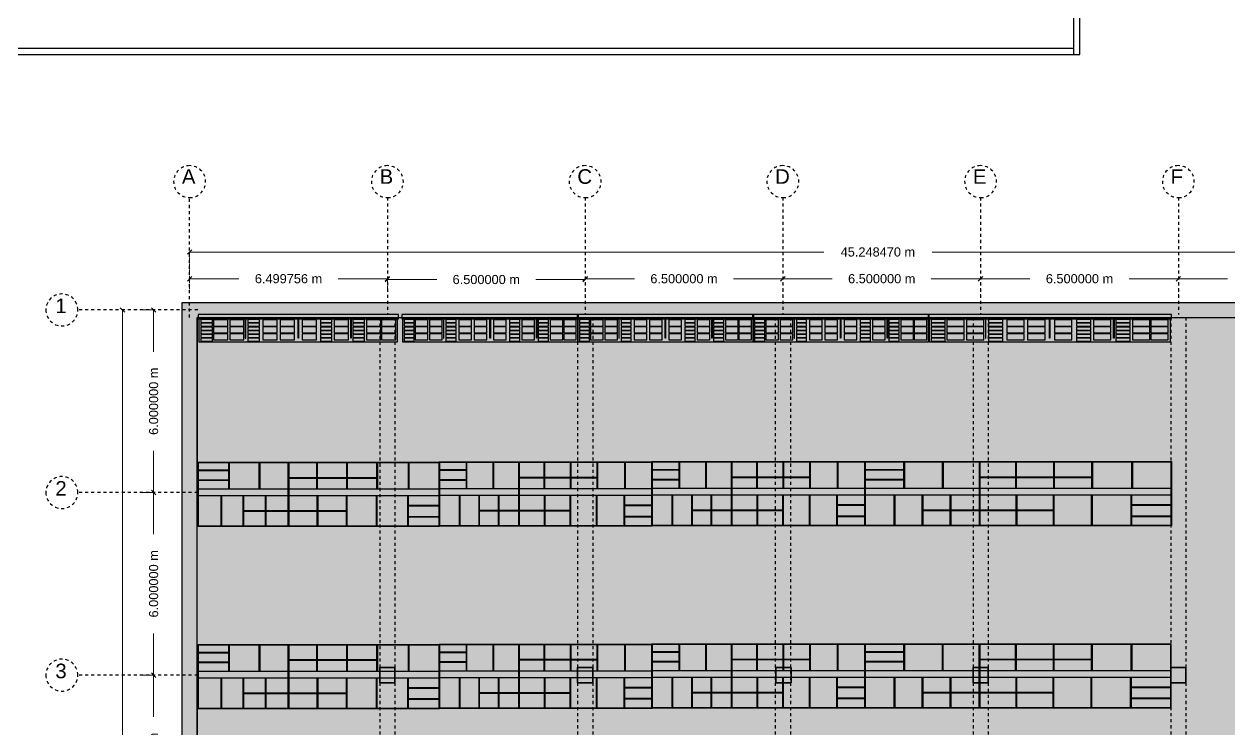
# Model space of a CAD drawing. Header units: metres. Extents: x -17 to 580, y -130 to 19.
# Drawn here: x 15.36 to 54.97, y -46.34 to -23.18 of the extents above; entities that cross this region are included whole.
import ezdxf

# ---------------------------------------------------------------- set-up
doc = ezdxf.new("R2010")
doc.units = ezdxf.units.M
for name, pattern in [('Column 50x50', [0]), ('Dash Line_1', [0.008573, 0.005715, -0.002857]), ('Dash Line_2', [0.0009525, 0.000635, -0.0003175]), ('Default Wall', [0]), ('Grey Dimension_ExtLine', [0.0025, 0, -0.0025]), ('Storage Zone 01', [0]), ('Style Black Lines_4', [0]), ('Style Border  Fill_1', [0]), ('Style Grey Lines_2', [0])]:
    doc.linetypes.add(name, pattern=pattern)
for name, color, linetype, true_color in [('Annotations', 7, 'Continuous', 0x7a8bf7), ('Furniture', 7, 'Continuous', 0x7a8bf7), ('Imported blocks', 7, 'Continuous', 0x7a8bf7), ('Walls', 7, 'Continuous', 0xc7c7c7), ('Zones', 7, 'Continuous', 0x7a8bf7)]:
    doc.layers.add(name, color=color, linetype=linetype, true_color=true_color)
doc.styles.add('Grey Dimension', font='', dxfattribs={"height": 0.3})
doc.styles.add('Layout Text_1', font='', dxfattribs={"height": 0.48})
doc.styles.get('Grey Dimension').set_extended_font_data('arial')
doc.styles.get('Layout Text_1').set_extended_font_data('arial')
doc.dimstyles.new('Grey Dimension', dxfattribs={"dimtxt": 0.3, "dimasz": 0.15, "dimexe": 0, "dimexo": 0, "dimgap": 0.25, "dimtad": 0, "dimtih": 1, "dimtoh": 1, "dimdec": 6, "dimrnd": 1e-06, "dimzin": 0, "dimdsep": 46, "dimtxsty": 'Grey Dimension', "dimblk": 'OBLIQUE', "dimcen": 0.09, "dimadec": 0, "dimazin": 0, "dimtfac": 1, "dimtdec": 4, "dimtix": 1, "dimtofl": 0, "dimtmove": 2, "dimatfit": 3, "dimfxl": 1, "dimtolj": 1, "dimtzin": 0, "dimlwd": 5, "dimlwe": 5, "dimarcsym": 0})

# ---------------------------------------------------------------- blocks, each defined once
blk = doc.blocks.new('Commercial storage L')
at = {"layer": 'Imported blocks', "transparency": 33554483}
blk.add_hatch(color=256, dxfattribs=at).paths.add_polyline_path([(7.112, 2.565), (0.13, 2.565), (0.12, 2.565), (0.12, 4.678), (7.122, 4.678), (7.122, 2.565), (7.112, 2.565)], flags=0)
at = {"layer": 'Imported blocks', "linetype": 'Style Border  Fill_1'}
blk.add_lwpolyline([(7.112, 2.565), (0.13, 2.565), (0.12, 2.565), (0.12, 4.678), (7.122, 4.678), (7.122, 2.565), (7.112, 2.565)], close=True, dxfattribs=at)
at = {"layer": 'Imported blocks', "linetype": 'Style Black Lines_4'}
blk.add_lwpolyline([(7.112, 2.575), (4.494, 2.575), (0.13, 2.575), (0.13, 4.667), (4.494, 4.667), (7.112, 4.667), (7.112, 2.575)], close=True, dxfattribs=at)
for points in [[(1.022, 4.667), (1.022, 3.673)], [(1.043, 4.667), (1.043, 3.673)], [(1.925, 4.667), (1.925, 3.673)], [(1.946, 4.667), (1.946, 3.673)], [(2.797, 4.667), (2.797, 3.673)], [(2.817, 4.667), (2.817, 3.673)], [(3.643, 4.667), (3.643, 4.181)], [(3.664, 4.667), (3.664, 4.181)], [(4.494, 4.181), (4.494, 4.667)], [(4.515, 4.181), (4.515, 4.667)], [(5.151, 4.667), (5.151, 4.181)], [(5.172, 4.667), (5.172, 4.181)], [(5.792, 4.667), (5.792, 3.673)], [(5.813, 4.667), (5.813, 3.673)], [(6.434, 4.667), (6.434, 3.673)], [(6.455, 4.667), (6.455, 3.673)], [(1.022, 4.364), (0.13, 4.364)], [(1.022, 4.343), (0.13, 4.343)], [(2.817, 4.181), (4.494, 4.181), (5.161, 4.181), (5.792, 4.181)], [(2.817, 4.16), (4.494, 4.16), (5.161, 4.16), (5.792, 4.16)], [(3.643, 4.16), (3.643, 3.673)], [(3.664, 4.16), (3.664, 3.673)], [(4.494, 2.575), (4.494, 3.448), (4.494, 3.673), (4.494, 4.16)], [(4.515, 2.575), (4.515, 4.16)], [(5.151, 4.16), (5.151, 3.673)], [(5.172, 4.16), (5.172, 3.673)], [(1.022, 3.998), (0.13, 3.998)], [(1.022, 3.977), (0.13, 3.977)], [(0.13, 3.673), (4.494, 3.673), (7.112, 3.673)], [(0.13, 3.448), (4.494, 3.448), (7.112, 3.448)], [(1.011, 2.575), (1.011, 3.448)], [(1.032, 2.575), (1.032, 3.448)], [(1.923, 2.575), (1.923, 3.448)], [(1.944, 2.575), (1.944, 3.448)], [(2.796, 3.083), (2.796, 3.448)], [(2.817, 3.083), (2.817, 3.448)], [(3.664, 3.083), (3.664, 3.448)], [(3.685, 3.083), (3.685, 3.448)], [(5.336, 2.575), (5.336, 3.448)], [(5.357, 2.575), (5.357, 3.448)], [(6.219, 2.575), (6.219, 3.448)], [(6.24, 2.575), (6.24, 3.448)], [(4.494, 3.083), (1.944, 3.083)], [(4.494, 3.062), (1.944, 3.062)], [(2.796, 2.575), (2.796, 3.062)], [(2.817, 2.575), (2.817, 3.062)], [(3.664, 2.575), (3.664, 3.062)], [(3.685, 2.575), (3.685, 3.062)], [(6.24, 3.17), (7.112, 3.17)], [(6.24, 3.149), (7.112, 3.149)], [(6.24, 2.851), (7.112, 2.851)], [(6.24, 2.83), (7.112, 2.83)]]:
    blk.add_lwpolyline(points, dxfattribs=at)
blk = doc.blocks.new('_Oblique')
at = {"color": 0, "linetype": 'ByBlock', "lineweight": -2}
blk.add_line((-0.5, -0.5), (0.5, 0.5), dxfattribs=at)
blk = doc.blocks.new('*D169')
at = {"layer": 'Annotations', "color": 0, "linetype": 'Grey Dimension_ExtLine', "lineweight": 5}
for p, q in [((46.805, -32.157), (46.805, -31.548)), ((53.305, -32.157), (53.305, -31.548))]:
    blk.add_line(p, q, dxfattribs=at)
at = {"layer": 'Annotations', "color": 0, "lineweight": 5}
for p, q in [((46.805, -31.548), (48.426, -31.548)), ((53.305, -31.548), (51.683, -31.548))]:
    blk.add_line(p, q, dxfattribs=at)
at = {"layer": 'Defpoints', "color": 0}
for p in [(53.305, -31.548), (46.805, -32.157), (53.305, -32.157)]:
    blk.add_point(p, dxfattribs=at)
at = {"layer": 'Annotations', "color": 0, "lineweight": 5, "xscale": 0.15, "yscale": 0.15, "zscale": 0.15, "rotation": 180}
blk.add_blockref('_Oblique', (46.805, -31.548), dxfattribs=at)
at = {"layer": 'Annotations', "color": 0, "lineweight": 5, "xscale": 0.15, "yscale": 0.15, "zscale": 0.15}
blk.add_blockref('_Oblique', (53.305, -31.548), dxfattribs=at)
at = {"layer": 'Annotations', "color": 0, "insert": (50.055, -31.548), "char_height": 0.3, "attachment_point": 5, "style": 'Grey Dimension'}
blk.add_mtext('\\A1;6.500000 m', dxfattribs=at)
blk = doc.blocks.new('*D174')
at = {"layer": 'Annotations', "color": 0, "linetype": 'Grey Dimension_ExtLine', "lineweight": 5}
for p, q in [((27.305, -31.548), (27.305, -31.575)), ((33.805, -31.548), (33.805, -31.575))]:
    blk.add_line(p, q, dxfattribs=at)
at = {"layer": 'Annotations', "color": 0, "lineweight": 5}
for p, q in [((27.305, -31.575), (28.926, -31.575)), ((33.805, -31.575), (32.183, -31.575))]:
    blk.add_line(p, q, dxfattribs=at)
at = {"layer": 'Defpoints', "color": 0}
for p in [(27.305, -31.548), (33.805, -31.548), (33.805, -31.575)]:
    blk.add_point(p, dxfattribs=at)
at = {"layer": 'Annotations', "color": 0, "lineweight": 5, "xscale": 0.15, "yscale": 0.15, "zscale": 0.15, "rotation": 180}
blk.add_blockref('_Oblique', (27.305, -31.575), dxfattribs=at)
at = {"layer": 'Annotations', "color": 0, "lineweight": 5, "xscale": 0.15, "yscale": 0.15, "zscale": 0.15}
blk.add_blockref('_Oblique', (33.805, -31.575), dxfattribs=at)
at = {"layer": 'Annotations', "color": 0, "insert": (30.555, -31.575), "char_height": 0.3, "attachment_point": 5, "style": 'Grey Dimension'}
blk.add_mtext('\\A1;6.500000 m', dxfattribs=at)
blk = doc.blocks.new('Retail shelving single L')
at = {"layer": 'Imported blocks', "transparency": 33554483}
blk.add_hatch(color=256, dxfattribs=at).paths.add_polyline_path([(0.144, 3.233), (0.144, 2.725), (5.907, 2.725), (5.907, 3.233), (5.931, 3.233), (5.931, 3.325), (0.12, 3.325), (0.12, 3.233), (0.144, 3.233)], flags=0)
at = {"layer": 'Imported blocks', "linetype": 'Style Border  Fill_1'}
blk.add_lwpolyline([(0.144, 3.233), (0.144, 2.725), (5.907, 2.725), (5.907, 3.233), (5.931, 3.233), (5.931, 3.325), (0.12, 3.325), (0.12, 3.233), (0.144, 3.233)], close=True, dxfattribs=at)
at = {"layer": 'Imported blocks', "linetype": 'Style Black Lines_4'}
for points in [[(0.144, 3.233), (5.907, 3.233)], [(1.489, 3.233), (1.489, 2.805), (1.502, 2.805), (1.502, 3.233)], [(3.032, 3.233), (3.032, 2.805), (3.019, 2.805), (3.019, 3.233)], [(4.562, 3.233), (4.562, 2.805), (4.549, 2.805), (4.549, 3.233)]]:
    blk.add_lwpolyline(points, dxfattribs=at)
at = {"layer": 'Imported blocks', "linetype": 'Style Grey Lines_2'}
for points in [[(0.195, 3.151), (0.533, 3.151), (0.533, 3.217), (0.195, 3.217), (0.195, 3.151)], [(0.566, 3.074), (0.981, 3.074), (0.981, 3.208), (0.566, 3.208), (0.566, 3.074)], [(1.036, 3.074), (1.45, 3.074), (1.45, 3.208), (1.036, 3.208), (1.036, 3.074)], [(1.566, 3.151), (1.904, 3.151), (1.904, 3.217), (1.566, 3.217), (1.566, 3.151)], [(2, 3.074), (2.414, 3.074), (2.414, 3.208), (2, 3.208), (2, 3.074)], [(2.499, 3.074), (2.914, 3.074), (2.914, 3.208), (2.499, 3.208), (2.499, 3.074)], [(3.137, 3.074), (3.551, 3.074), (3.551, 3.208), (3.137, 3.208), (3.137, 3.074)], [(3.666, 3.151), (4.004, 3.151), (4.004, 3.217), (3.666, 3.217), (3.666, 3.151)], [(4.068, 3.074), (4.483, 3.074), (4.483, 3.208), (4.068, 3.208), (4.068, 3.074)], [(4.606, 3.151), (4.944, 3.151), (4.944, 3.217), (4.606, 3.217), (4.606, 3.151)], [(5.002, 3.074), (5.416, 3.074), (5.416, 3.208), (5.002, 3.208), (5.002, 3.074)], [(5.442, 3.074), (5.856, 3.074), (5.856, 3.208), (5.442, 3.208), (5.442, 3.074)], [(0.195, 3.069), (0.533, 3.069), (0.533, 3.134), (0.195, 3.134), (0.195, 3.069)], [(0.195, 2.984), (0.533, 2.984), (0.533, 3.05), (0.195, 3.05), (0.195, 2.984)], [(0.195, 2.905), (0.533, 2.905), (0.533, 2.971), (0.195, 2.971), (0.195, 2.905)], [(0.566, 2.924), (0.981, 2.924), (0.981, 3.058), (0.566, 3.058), (0.566, 2.924)], [(1.036, 2.924), (1.45, 2.924), (1.45, 3.058), (1.036, 3.058), (1.036, 2.924)], [(1.566, 3.069), (1.904, 3.069), (1.904, 3.134), (1.566, 3.134), (1.566, 3.069)], [(1.566, 2.984), (1.904, 2.984), (1.904, 3.05), (1.566, 3.05), (1.566, 2.984)], [(1.566, 2.905), (1.904, 2.905), (1.904, 2.971), (1.566, 2.971), (1.566, 2.905)], [(2, 2.924), (2.414, 2.924), (2.414, 3.058), (2, 3.058), (2, 2.924)], [(2.499, 2.924), (2.914, 2.924), (2.914, 3.058), (2.499, 3.058), (2.499, 2.924)], [(3.137, 2.924), (3.551, 2.924), (3.551, 3.058), (3.137, 3.058), (3.137, 2.924)], [(3.666, 3.069), (4.004, 3.069), (4.004, 3.134), (3.666, 3.134), (3.666, 3.069)], [(3.666, 2.984), (4.004, 2.984), (4.004, 3.05), (3.666, 3.05), (3.666, 2.984)], [(3.666, 2.905), (4.004, 2.905), (4.004, 2.971), (3.666, 2.971), (3.666, 2.905)], [(4.068, 2.924), (4.483, 2.924), (4.483, 3.058), (4.068, 3.058), (4.068, 2.924)], [(4.606, 3.069), (4.944, 3.069), (4.944, 3.134), (4.606, 3.134), (4.606, 3.069)], [(4.606, 2.984), (4.944, 2.984), (4.944, 3.05), (4.606, 3.05), (4.606, 2.984)], [(4.606, 2.905), (4.944, 2.905), (4.944, 2.971), (4.606, 2.971), (4.606, 2.905)], [(5.002, 2.924), (5.416, 2.924), (5.416, 3.058), (5.002, 3.058), (5.002, 2.924)], [(5.442, 2.924), (5.856, 2.924), (5.856, 3.058), (5.442, 3.058), (5.442, 2.924)], [(0.195, 2.822), (0.533, 2.822), (0.533, 2.888), (0.195, 2.888), (0.195, 2.822)], [(0.195, 2.738), (0.533, 2.738), (0.533, 2.804), (0.195, 2.804), (0.195, 2.738)], [(0.566, 2.771), (0.981, 2.771), (0.981, 2.904), (0.566, 2.904), (0.566, 2.771)], [(1.036, 2.771), (1.45, 2.771), (1.45, 2.904), (1.036, 2.904), (1.036, 2.771)], [(1.566, 2.822), (1.904, 2.822), (1.904, 2.888), (1.566, 2.888), (1.566, 2.822)], [(1.566, 2.738), (1.904, 2.738), (1.904, 2.804), (1.566, 2.804), (1.566, 2.738)], [(2, 2.771), (2.414, 2.771), (2.414, 2.904), (2, 2.904), (2, 2.771)], [(2.499, 2.771), (2.914, 2.771), (2.914, 2.904), (2.499, 2.904), (2.499, 2.771)], [(3.137, 2.771), (3.551, 2.771), (3.551, 2.904), (3.137, 2.904), (3.137, 2.771)], [(3.666, 2.822), (4.004, 2.822), (4.004, 2.888), (3.666, 2.888), (3.666, 2.822)], [(3.666, 2.738), (4.004, 2.738), (4.004, 2.804), (3.666, 2.804), (3.666, 2.738)], [(4.068, 2.771), (4.483, 2.771), (4.483, 2.904), (4.068, 2.904), (4.068, 2.771)], [(4.606, 2.822), (4.944, 2.822), (4.944, 2.888), (4.606, 2.888), (4.606, 2.822)], [(4.606, 2.738), (4.944, 2.738), (4.944, 2.804), (4.606, 2.804), (4.606, 2.738)], [(5.002, 2.771), (5.416, 2.771), (5.416, 2.904), (5.002, 2.904), (5.002, 2.771)], [(5.442, 2.771), (5.856, 2.771), (5.856, 2.904), (5.442, 2.904), (5.442, 2.771)]]:
    blk.add_lwpolyline(points, close=True, dxfattribs=at)
blk = doc.blocks.new('*D187')
at = {"layer": 'Annotations', "color": 0, "linetype": 'Grey Dimension_ExtLine', "lineweight": 5}
for p, q in [((19.275, -32.573), (19.622, -32.573)), ((19.275, -38.573), (19.622, -38.573))]:
    blk.add_line(p, q, dxfattribs=at)
at = {"layer": 'Annotations', "color": 0, "lineweight": 5}
for p, q in [((19.622, -32.573), (19.622, -33.945)), ((19.622, -38.573), (19.622, -37.202))]:
    blk.add_line(p, q, dxfattribs=at)
at = {"layer": 'Defpoints', "color": 0}
for p in [(19.275, -32.573), (19.622, -32.573), (19.275, -38.573)]:
    blk.add_point(p, dxfattribs=at)
at = {"layer": 'Annotations', "color": 0, "lineweight": 5, "xscale": 0.15, "yscale": 0.15, "zscale": 0.15}
for p, rotation in [((19.622, -32.573), 90), ((19.622, -38.573), 270)]:
    blk.add_blockref('_Oblique', p, dxfattribs=dict(at, rotation=rotation))
at = {"layer": 'Annotations', "color": 0, "insert": (19.622, -35.573), "char_height": 0.3, "attachment_point": 5, "rotation": 90, "style": 'Grey Dimension'}
blk.add_mtext('\\A1;6.000000 m', dxfattribs=at)
blk = doc.blocks.new('*D193')
at = {"layer": 'Annotations', "color": 0, "linetype": 'Grey Dimension_ExtLine', "lineweight": 5}
for p, q in [((53.305, -32.157), (53.305, -31.548)), ((59.805, -32.157), (59.805, -31.548))]:
    blk.add_line(p, q, dxfattribs=at)
at = {"layer": 'Annotations', "color": 0, "lineweight": 5}
for p, q in [((53.305, -31.548), (54.926, -31.548)), ((59.805, -31.548), (58.183, -31.548))]:
    blk.add_line(p, q, dxfattribs=at)
at = {"layer": 'Defpoints', "color": 0}
for p in [(59.805, -31.548), (53.305, -32.157), (59.805, -32.157)]:
    blk.add_point(p, dxfattribs=at)
at = {"layer": 'Annotations', "color": 0, "lineweight": 5, "xscale": 0.15, "yscale": 0.15, "zscale": 0.15, "rotation": 180}
blk.add_blockref('_Oblique', (53.305, -31.548), dxfattribs=at)
at = {"layer": 'Annotations', "color": 0, "lineweight": 5, "xscale": 0.15, "yscale": 0.15, "zscale": 0.15}
blk.add_blockref('_Oblique', (59.805, -31.548), dxfattribs=at)
at = {"layer": 'Annotations', "color": 0, "insert": (56.555, -31.548), "char_height": 0.3, "attachment_point": 5, "style": 'Grey Dimension'}
blk.add_mtext('\\A1;6.500000 m', dxfattribs=at)
blk = doc.blocks.new('*D201')
at = {"layer": 'Annotations', "color": 0, "linetype": 'Grey Dimension_ExtLine', "lineweight": 5}
for p, q in [((33.805, -32.157), (33.805, -31.548)), ((40.305, -32.157), (40.305, -31.548))]:
    blk.add_line(p, q, dxfattribs=at)
at = {"layer": 'Annotations', "color": 0, "lineweight": 5}
for p, q in [((33.805, -31.548), (35.426, -31.548)), ((40.305, -31.548), (38.683, -31.548))]:
    blk.add_line(p, q, dxfattribs=at)
at = {"layer": 'Defpoints', "color": 0}
for p in [(40.305, -31.548), (33.805, -32.157), (40.305, -32.157)]:
    blk.add_point(p, dxfattribs=at)
at = {"layer": 'Annotations', "color": 0, "lineweight": 5, "xscale": 0.15, "yscale": 0.15, "zscale": 0.15, "rotation": 180}
blk.add_blockref('_Oblique', (33.805, -31.548), dxfattribs=at)
at = {"layer": 'Annotations', "color": 0, "lineweight": 5, "xscale": 0.15, "yscale": 0.15, "zscale": 0.15}
blk.add_blockref('_Oblique', (40.305, -31.548), dxfattribs=at)
at = {"layer": 'Annotations', "color": 0, "insert": (37.055, -31.548), "char_height": 0.3, "attachment_point": 5, "style": 'Grey Dimension'}
blk.add_mtext('\\A1;6.500000 m', dxfattribs=at)
blk = doc.blocks.new('*D202')
at = {"layer": 'Annotations', "color": 0, "linetype": 'Grey Dimension_ExtLine', "lineweight": 5}
for p, q in [((19.275, -32.573), (18.598, -32.573)), ((19.275, -68.573), (18.598, -68.573))]:
    blk.add_line(p, q, dxfattribs=at)
at = {"layer": 'Annotations', "color": 0, "lineweight": 5}
for p, q in [((18.598, -32.573), (18.598, -48.795)), ((18.598, -68.573), (18.598, -52.352))]:
    blk.add_line(p, q, dxfattribs=at)
at = {"layer": 'Defpoints', "color": 0}
for p in [(18.598, -32.573), (19.275, -32.573), (19.275, -68.573)]:
    blk.add_point(p, dxfattribs=at)
at = {"layer": 'Annotations', "color": 0, "lineweight": 5, "xscale": 0.15, "yscale": 0.15, "zscale": 0.15}
for p, rotation in [((18.598, -32.573), 90), ((18.598, -68.573), 270)]:
    blk.add_blockref('_Oblique', p, dxfattribs=dict(at, rotation=rotation))
at = {"layer": 'Annotations', "color": 0, "insert": (18.598, -50.573), "char_height": 0.3, "attachment_point": 5, "rotation": 90, "style": 'Grey Dimension'}
blk.add_mtext('\\A1;36.000000 m', dxfattribs=at)
blk = doc.blocks.new('*D211')
at = {"layer": 'Annotations', "color": 0, "linetype": 'Grey Dimension_ExtLine', "lineweight": 5}
for p, q in [((20.805, -31.894), (20.805, -31.548)), ((27.305, -31.894), (27.305, -31.548))]:
    blk.add_line(p, q, dxfattribs=at)
at = {"layer": 'Annotations', "color": 0, "lineweight": 5}
for p, q in [((20.805, -31.548), (22.426, -31.548)), ((27.305, -31.548), (25.683, -31.548))]:
    blk.add_line(p, q, dxfattribs=at)
at = {"layer": 'Defpoints', "color": 0}
for p in [(27.305, -31.548), (20.805, -31.894), (27.305, -31.894)]:
    blk.add_point(p, dxfattribs=at)
at = {"layer": 'Annotations', "color": 0, "lineweight": 5, "xscale": 0.15, "yscale": 0.15, "zscale": 0.15, "rotation": 180}
blk.add_blockref('_Oblique', (20.805, -31.548), dxfattribs=at)
at = {"layer": 'Annotations', "color": 0, "lineweight": 5, "xscale": 0.15, "yscale": 0.15, "zscale": 0.15}
blk.add_blockref('_Oblique', (27.305, -31.548), dxfattribs=at)
at = {"layer": 'Annotations', "color": 0, "insert": (24.055, -31.548), "char_height": 0.3, "attachment_point": 5, "style": 'Grey Dimension'}
blk.add_mtext('\\A1;6.499756 m', dxfattribs=at)
blk = doc.blocks.new('*D217')
at = {"layer": 'Annotations', "color": 0, "linetype": 'Grey Dimension_ExtLine', "lineweight": 5}
for p, q in [((19.275, -38.573), (19.622, -38.573)), ((19.275, -44.573), (19.622, -44.573))]:
    blk.add_line(p, q, dxfattribs=at)
at = {"layer": 'Annotations', "color": 0, "lineweight": 5}
for p, q in [((19.622, -38.573), (19.622, -39.945)), ((19.622, -44.573), (19.622, -43.202))]:
    blk.add_line(p, q, dxfattribs=at)
at = {"layer": 'Defpoints', "color": 0}
for p in [(19.275, -38.573), (19.622, -38.573), (19.275, -44.573)]:
    blk.add_point(p, dxfattribs=at)
at = {"layer": 'Annotations', "color": 0, "lineweight": 5, "xscale": 0.15, "yscale": 0.15, "zscale": 0.15}
for p, rotation in [((19.622, -38.573), 90), ((19.622, -44.573), 270)]:
    blk.add_blockref('_Oblique', p, dxfattribs=dict(at, rotation=rotation))
at = {"layer": 'Annotations', "color": 0, "insert": (19.622, -41.573), "char_height": 0.3, "attachment_point": 5, "rotation": 90, "style": 'Grey Dimension'}
blk.add_mtext('\\A1;6.000000 m', dxfattribs=at)
blk = doc.blocks.new('*D230')
at = {"layer": 'Annotations', "color": 0, "linetype": 'Grey Dimension_ExtLine', "lineweight": 5}
for p, q in [((40.305, -32.157), (40.305, -31.548)), ((46.805, -32.157), (46.805, -31.548))]:
    blk.add_line(p, q, dxfattribs=at)
at = {"layer": 'Annotations', "color": 0, "lineweight": 5}
for p, q in [((40.305, -31.548), (41.926, -31.548)), ((46.805, -31.548), (45.183, -31.548))]:
    blk.add_line(p, q, dxfattribs=at)
at = {"layer": 'Defpoints', "color": 0}
for p in [(46.805, -31.548), (40.305, -32.157), (46.805, -32.157)]:
    blk.add_point(p, dxfattribs=at)
at = {"layer": 'Annotations', "color": 0, "lineweight": 5, "xscale": 0.15, "yscale": 0.15, "zscale": 0.15, "rotation": 180}
blk.add_blockref('_Oblique', (40.305, -31.548), dxfattribs=at)
at = {"layer": 'Annotations', "color": 0, "lineweight": 5, "xscale": 0.15, "yscale": 0.15, "zscale": 0.15}
blk.add_blockref('_Oblique', (46.805, -31.548), dxfattribs=at)
at = {"layer": 'Annotations', "color": 0, "insert": (43.555, -31.548), "char_height": 0.3, "attachment_point": 5, "style": 'Grey Dimension'}
blk.add_mtext('\\A1;6.500000 m', dxfattribs=at)
blk = doc.blocks.new('*D243')
at = {"layer": 'Annotations', "color": 0, "linetype": 'Grey Dimension_ExtLine', "lineweight": 5}
for p, q in [((19.275, -44.573), (19.622, -44.573)), ((19.275, -50.573), (19.622, -50.573))]:
    blk.add_line(p, q, dxfattribs=at)
at = {"layer": 'Annotations', "color": 0, "lineweight": 5}
for p, q in [((19.622, -44.573), (19.622, -45.945)), ((19.622, -50.573), (19.622, -49.202))]:
    blk.add_line(p, q, dxfattribs=at)
at = {"layer": 'Defpoints', "color": 0}
for p in [(19.275, -44.573), (19.622, -44.573), (19.275, -50.573)]:
    blk.add_point(p, dxfattribs=at)
at = {"layer": 'Annotations', "color": 0, "lineweight": 5, "xscale": 0.15, "yscale": 0.15, "zscale": 0.15}
for p, rotation in [((19.622, -44.573), 90), ((19.622, -50.573), 270)]:
    blk.add_blockref('_Oblique', p, dxfattribs=dict(at, rotation=rotation))
at = {"layer": 'Annotations', "color": 0, "insert": (19.622, -47.573), "char_height": 0.3, "attachment_point": 5, "rotation": 90, "style": 'Grey Dimension'}
blk.add_mtext('\\A1;6.000000 m', dxfattribs=at)
blk = doc.blocks.new('*D252')
at = {"layer": 'Annotations', "color": 0, "linetype": 'Grey Dimension_ExtLine', "lineweight": 5}
for p, q in [((20.805, -31.548), (20.805, -30.669)), ((66.053, -31.548), (66.053, -30.669))]:
    blk.add_line(p, q, dxfattribs=at)
at = {"layer": 'Annotations', "color": 0, "lineweight": 5}
for p, q in [((20.805, -30.669), (41.651, -30.669)), ((66.053, -30.669), (45.208, -30.669))]:
    blk.add_line(p, q, dxfattribs=at)
at = {"layer": 'Defpoints', "color": 0}
for p in [(66.053, -30.669), (20.805, -31.548), (66.053, -31.548)]:
    blk.add_point(p, dxfattribs=at)
at = {"layer": 'Annotations', "color": 0, "lineweight": 5, "xscale": 0.15, "yscale": 0.15, "zscale": 0.15, "rotation": 180}
blk.add_blockref('_Oblique', (20.805, -30.669), dxfattribs=at)
at = {"layer": 'Annotations', "color": 0, "lineweight": 5, "xscale": 0.15, "yscale": 0.15, "zscale": 0.15}
blk.add_blockref('_Oblique', (66.053, -30.669), dxfattribs=at)
at = {"layer": 'Annotations', "color": 0, "insert": (43.429, -30.669), "char_height": 0.3, "attachment_point": 5, "style": 'Grey Dimension'}
blk.add_mtext('\\A1;45.248470 m', dxfattribs=at)

msp = doc.modelspace()

# ---------------------------------------------------------------- hatches: boundary and pattern name
at = {"layer": 'Walls', "transparency": 33554483}
h = msp.add_hatch(color=256, dxfattribs=at)
h.paths.add_polyline_path([(20.5546921, -32.8236521), (20.5546921, -32.3236521), (20.5554885, -32.3232176), (20.5554885, -32.8232176), (20.5546921, -32.8236521)], flags=0)
h.paths.add_polyline_path([(21.0538957, -32.8232176), (21.0538957, -32.3232176), (27.0554885, -32.3232176), (27.0554885, -32.8232176), (21.0546921, -32.8236521), (21.0538957, -32.8232176)], flags=0)
h.paths.add_polyline_path([(27.5538957, -32.8232176), (27.5538957, -32.3232176), (33.5554885, -32.3232176), (33.5554885, -32.8232176), (27.5538957, -32.8232176)], flags=0)
h.paths.add_polyline_path([(34.0538957, -32.8232176), (34.0538957, -32.3232176), (34.2902612, -32.3236521), (34.290268, -32.8236521), (34.0538957, -32.8232176)], flags=0)
for points in [[(20.5554885, -32.8232176), (20.5554885, -32.3232176), (21.0538957, -32.3232176), (21.0538957, -32.8232176), (20.5554885, -32.8232176)], [(27.0554885, -32.8232176), (27.0554885, -32.3232176), (27.5538957, -32.3232176), (27.5538957, -32.8232176), (27.0554885, -32.8232176)], [(33.5554885, -32.8232176), (33.5554885, -32.3232176), (34.0538957, -32.3232176), (34.0538957, -32.8232176), (33.5554885, -32.8232176)], [(40.0554885, -32.8232176), (40.0554885, -32.3232176), (40.5538957, -32.3232176), (40.5538957, -32.8232176), (40.0554885, -32.8232176)], [(46.5554885, -32.8232176), (46.5554885, -32.3232176), (47.0538957, -32.3232176), (47.0538957, -32.8232176), (46.5554885, -32.8232176)], [(53.0554885, -32.8232176), (53.0554885, -32.3232176), (53.5538957, -32.3232176), (53.5538957, -32.8232176), (53.0554885, -32.8232176)], [(20.5546921, -68.3241177), (20.5546921, -32.8236521), (21.0546921, -32.8236521), (21.0551815, -38.3232176), (20.5567743, -38.3232176), (20.5567743, -38.8232176), (21.0551815, -38.8232176), (21.0551815, -44.3232176), (20.5567743, -44.3232176), (20.5567743, -44.8232176), (21.0551815, -44.8232176), (21.0551815, -50.3232176), (20.5567743, -50.3232176), (20.5567743, -50.8232176), (21.0551815, -50.8232176), (21.0551815, -56.3232176), (20.5567743, -56.3232176), (20.5567743, -56.8232176), (21.0551815, -56.8232176), (21.0551815, -62.3232176), (20.5567743, -62.3232176), (20.5567743, -62.8232176), (21.0551815, -62.8232176), (21.0551815, -68.3232176), (20.5567743, -68.3232176), (20.5567743, -68.3241177), (20.5546921, -68.3241177)], [(20.5567743, -38.8232176), (20.5567743, -38.3232176), (21.0551815, -38.3232176), (21.0551815, -38.8232176), (20.5567743, -38.8232176)], [(20.5567743, -44.8232176), (20.5567743, -44.3232176), (21.0551815, -44.3232176), (21.0551815, -44.8232176), (20.5567743, -44.8232176)], [(27.0567743, -44.8232176), (27.0567743, -44.3232176), (27.5551815, -44.3232176), (27.5551815, -44.8232176), (27.0567743, -44.8232176)], [(33.5567743, -44.8232176), (33.5567743, -44.3232176), (34.0551815, -44.3232176), (34.0551815, -44.8232176), (33.5567743, -44.8232176)], [(40.0771001, -44.8232176), (40.0771001, -44.3232176), (40.5755073, -44.3232176), (40.5755073, -44.8232176), (40.0771001, -44.8232176)], [(46.5567743, -44.8232176), (46.5567743, -44.3232176), (47.0551815, -44.3232176), (47.0551815, -44.8232176), (46.5567743, -44.8232176)], [(53.0567743, -44.8232176), (53.0567743, -44.3232176), (53.5551815, -44.3232176), (53.5551815, -44.8232176), (53.0567743, -44.8232176)]]:
    msp.add_hatch(color=256, dxfattribs=at).paths.add_polyline_path(points, flags=0)
h = msp.add_hatch(color=256, dxfattribs=at)
h.paths.add_polyline_path([(34.2902612, -32.3236521), (34.290268, -32.8236521), (40.0554885, -32.8232176), (40.0554885, -32.3232176), (34.2902612, -32.3236521)], flags=0)
h.paths.add_polyline_path([(40.5538957, -32.8232176), (40.5538957, -32.3232176), (46.5554885, -32.3232176), (46.5554885, -32.8232176), (40.5538957, -32.8232176)], flags=0)
h.paths.add_polyline_path([(47.0538957, -32.8232176), (47.0538957, -32.3232176), (53.0554885, -32.3232176), (53.0554885, -32.8232176), (47.0538957, -32.8232176)], flags=0)
h.paths.add_polyline_path([(53.5538957, -32.8232176), (53.5538957, -32.3232176), (59.5554885, -32.3232176), (59.5554885, -32.8232176), (53.5538957, -32.8232176)], flags=0)
h.paths.add_polyline_path([(60.0538957, -32.8232176), (60.0538957, -32.3232176), (66.0534062, -32.323219), (66.0542027, -32.3232176), (66.0542027, -32.8232176), (66.0534062, -32.823219), (60.0538957, -32.8232176)], flags=0)
at = {"layer": 'Zones', "transparency": 33554483}
h = msp.add_hatch(color=256, dxfattribs=at)
h.paths.add_polyline_path([(21.0546921, -32.8236521), (63.1324743, -32.8236522), (66.0534062, -32.823219), (66.0534062, -44.5732341), (66.0554885, -44.5732341), (66.0554885, -44.8232176), (66.3034062, -44.8232176), (66.3034062, -50.5732176), (66.0534062, -50.573227), (66.054078, -68.3241177), (60.0551815, -68.3241177), (60.0551815, -68.3232176), (59.5567743, -68.3232176), (59.5567743, -68.3241177), (53.5551815, -68.3241177), (53.5551815, -68.3232176), (53.0567743, -68.3232176), (53.0567743, -68.3241177), (47.0551815, -68.3241177), (47.0551815, -68.3232176), (46.5567743, -68.3232176), (46.5567743, -68.3241177), (40.5551815, -68.3241177), (40.5551815, -68.3232176), (40.0567743, -68.3232176), (40.0567743, -68.3241177), (34.0551815, -68.3241177), (34.0551815, -68.3232176), (33.5567743, -68.3232176), (33.5567743, -68.3241177), (27.5551815, -68.3241177), (27.5551815, -68.3232176), (27.0567743, -68.3232176), (27.0567743, -68.3241177), (21.0546921, -68.3241177), (21.0546921, -32.8236521)], flags=0)
h.paths.add_polyline_path([(40.5755073, -56.8232176), (40.5755073, -56.3232176), (40.0771001, -56.3232176), (40.0771001, -56.8232176), (40.5755073, -56.8232176)], flags=0)
h.paths.add_polyline_path([(27.5551815, -56.8232176), (27.5551815, -56.3232176), (27.0567743, -56.3232176), (27.0567743, -56.8232176), (27.5551815, -56.8232176)], flags=0)
h.paths.add_polyline_path([(53.5551815, -44.8232176), (53.5551815, -44.3232176), (53.0567743, -44.3232176), (53.0567743, -44.8232176), (53.5551815, -44.8232176)], flags=0)
h.paths.add_polyline_path([(34.0551815, -44.8232176), (34.0551815, -44.3232176), (33.5567743, -44.3232176), (33.5567743, -44.8232176), (34.0551815, -44.8232176)], flags=0)
h.paths.add_polyline_path([(34.0551815, -56.8232176), (34.0551815, -56.3232176), (33.5567743, -56.3232176), (33.5567743, -56.8232176), (34.0551815, -56.8232176)], flags=0)
h.paths.add_polyline_path([(60.0551815, -56.8232176), (60.0551815, -56.3232176), (59.5567743, -56.3232176), (59.5567743, -56.8232176), (60.0551815, -56.8232176)], flags=0)
h.paths.add_polyline_path([(47.0551815, -44.8232176), (47.0551815, -44.3232176), (46.5567743, -44.3232176), (46.5567743, -44.8232176), (47.0551815, -44.8232176)], flags=0)
h.paths.add_polyline_path([(47.0929036, -56.8232176), (47.0929036, -56.3232176), (46.5944964, -56.3232176), (46.5944964, -56.8232176), (47.0929036, -56.8232176)], flags=0)
h.paths.add_polyline_path([(27.5551815, -44.8232176), (27.5551815, -44.3232176), (27.0567743, -44.3232176), (27.0567743, -44.8232176), (27.5551815, -44.8232176)], flags=0)
h.paths.add_polyline_path([(53.5551815, -56.8232176), (53.5551815, -56.3232176), (53.0567743, -56.3232176), (53.0567743, -56.8232176), (53.5551815, -56.8232176)], flags=0)
h.paths.add_polyline_path([(60.0551815, -44.8232176), (60.0551815, -44.3232176), (59.5567743, -44.3232176), (59.5567743, -44.8232176), (60.0551815, -44.8232176)], flags=0)
h.paths.add_polyline_path([(40.5755073, -44.8232176), (40.5755073, -44.3232176), (40.0771001, -44.3232176), (40.0771001, -44.8232176), (40.5755073, -44.8232176)], flags=0)

# ---------------------------------------------------------------- linework, layer by layer
at = {"layer": 'Annotations', "linetype": 'Dash Line_2'}
for points in [[(20.8049365, -32.8232188), (20.8049365, -28.8734514)], [(27.3046921, -28.8734512), (27.3046921, -32.7236523)], [(33.8046921, -28.8734512), (33.8046921, -32.7236523)], [(40.3046921, -28.8734512), (40.3046921, -32.7236523)], [(46.8046921, -28.8734512), (46.8046921, -32.7236523)], [(53.3046921, -28.8734512), (53.3046921, -32.7236523)], [(21.0715645, -32.5732176), (17.1308184, -32.5732176)], [(21.0715645, -38.5732176), (17.1308184, -38.5732176)], [(21.0715645, -44.5732176), (17.1308184, -44.5732176)]]:
    msp.add_lwpolyline(points, dxfattribs=at)
at = {"layer": 'Annotations', "linetype": 'Dash Line_1'}
for points in [[(27.0554885, -32.8236523), (27.0554885, -68.3241172)], [(27.5538957, -32.8236523), (27.5538957, -68.3241172)], [(33.5554885, -32.8232176), (33.5554885, -68.3236824)], [(34.0538957, -32.8232176), (34.0538957, -68.3236824)], [(40.0554885, -32.8232176), (40.0554885, -68.3236824)], [(40.5538957, -32.8232176), (40.5538957, -68.3236824)], [(46.5554885, -32.8232176), (46.5554885, -68.3236824)], [(47.0538957, -32.8232176), (47.0538957, -68.3236824)], [(53.0554885, -32.8232176), (53.0554885, -68.3236824)], [(53.5538957, -32.8232176), (53.5538957, -68.3236824)]]:
    msp.add_lwpolyline(points, dxfattribs=at)
at = {"layer": 'Furniture', "linetype": 'Style Grey Lines_2'}
msp.add_lwpolyline([(-6.2033067, -69.8794843), (8.6028079, -69.9036797), (8.6028079, -24.1729484), (50.071575, -24.1729484), (50.071575, -8.5531475), (112.6634296, -8.5531475), (112.6634296, -19.6006973), (146.83526, -19.6006979), (140.0747065, -62.5510864, 0.5065377408), (141.6585652, -64.1470054), (152.0587435, -64.1470054)], format="xyb", dxfattribs=at)
for points in [[(49.871575, -24.1729484), (49.871575, -23.9729484), (49.871575, -8.3531475), (112.8751984, -8.3531475), (112.8751984, -19.4006973), (147.0692031, -19.4006979), (140.272274, -62.5821843)], [(8.4028079, -69.7033526), (8.4028079, -23.9729484), (49.871575, -23.9729484)]]:
    msp.add_lwpolyline(points, dxfattribs=at)
at = {"layer": 'Walls', "linetype": 'Dash Line_2'}
for points in [[(20.8049365, -28.8824729, 1), (20.8049365, -27.8310965, 1), (20.8049365, -28.8824729)], [(27.3046921, -28.8824729, 1), (27.3046921, -27.8310965, 1), (27.3046921, -28.8824729)], [(33.8046921, -28.8824729, 1), (33.8046921, -27.8310965, 1), (33.8046921, -28.8824729)], [(40.3046921, -28.8824729, 1), (40.3046921, -27.8310965, 1), (40.3046921, -28.8824729)], [(46.8046921, -28.8824729, 1), (46.8046921, -27.8310965, 1), (46.8046921, -28.8824729)], [(53.3046921, -28.8824729, 1), (53.3046921, -27.8310965, 1), (53.3046921, -28.8824729)], [(17.1308186, -32.5732176, 1), (16.0794422, -32.5732176, 1), (17.1308186, -32.5732176)], [(17.1308184, -38.5732176, 1), (16.079442, -38.5732176, 1), (17.1308184, -38.5732176)], [(17.1308184, -44.5732176, 1), (16.079442, -44.5732176, 1), (17.1308184, -44.5732176)]]:
    msp.add_lwpolyline(points, format="xyb", close=True, dxfattribs=at)
at = {"layer": 'Walls', "linetype": 'Default Wall'}
for points in [[(20.5546921, -32.8236521), (20.5546921, -32.3236521), (20.5554885, -32.3232176)], [(21.0538957, -32.3232176), (27.0554885, -32.3232176)], [(27.5538957, -32.3232176), (33.5554885, -32.3232176)], [(34.0538957, -32.3232176), (34.2902612, -32.3236521)], [(34.2902612, -32.3236521), (40.0554885, -32.3232176)], [(40.5538957, -32.3232176), (46.5554885, -32.3232176)], [(47.0538957, -32.3232176), (53.0554885, -32.3232176)], [(53.5538957, -32.3232176), (59.5554885, -32.3232176)], [(20.5546921, -68.3241177), (20.5546921, -32.8236521)], [(21.0546921, -32.8236521), (27.0554885, -32.8232176)], [(21.0546921, -32.8236521), (21.0551815, -38.3232176)], [(27.5538957, -32.8232176), (33.5554885, -32.8232176)], [(34.0538957, -32.8232176), (34.290268, -32.8236521)], [(34.290268, -32.8236521), (40.0554885, -32.8232176)], [(40.5538957, -32.8232176), (46.5554885, -32.8232176)], [(47.0538957, -32.8232176), (53.0554885, -32.8232176)], [(53.5538957, -32.8232176), (59.5554885, -32.8232176)], [(21.0551815, -44.3232176), (21.0551815, -38.8232176)], [(21.0551815, -44.8232176), (21.0551815, -50.3232176)]]:
    msp.add_lwpolyline(points, dxfattribs=at)
at = {"layer": 'Walls', "linetype": 'Column 50x50'}
for points in [[(20.5554885, -32.3232176), (21.0538957, -32.3232176)], [(27.0554885, -32.3232176), (27.5538957, -32.3232176)], [(33.5554885, -32.3232176), (34.0538957, -32.3232176)], [(40.0554885, -32.3232176), (40.5538957, -32.3232176)], [(46.5554885, -32.3232176), (47.0538957, -32.3232176)], [(53.0554885, -32.3232176), (53.5538957, -32.3232176)], [(27.0554885, -32.8232176), (27.5538957, -32.8232176)], [(33.5554885, -32.8232176), (34.0538957, -32.8232176)], [(40.0554885, -32.8232176), (40.5538957, -32.8232176)], [(46.5554885, -32.8232176), (47.0538957, -32.8232176)], [(53.0554885, -32.8232176), (53.5538957, -32.8232176)], [(21.0551815, -38.8232176), (21.0551815, -38.3232176)], [(21.0551815, -44.8232176), (21.0551815, -44.3232176)]]:
    msp.add_lwpolyline(points, dxfattribs=at)
for points in [[(27.0567743, -44.8232176), (27.0567743, -44.3232176), (27.5551815, -44.3232176), (27.5551815, -44.8232176), (27.0567743, -44.8232176)], [(33.5567743, -44.8232176), (33.5567743, -44.3232176), (34.0551815, -44.3232176), (34.0551815, -44.8232176), (33.5567743, -44.8232176)], [(40.0771001, -44.8232176), (40.0771001, -44.3232176), (40.5755073, -44.3232176), (40.5755073, -44.8232176), (40.0771001, -44.8232176)], [(46.5567743, -44.8232176), (46.5567743, -44.3232176), (47.0551815, -44.3232176), (47.0551815, -44.8232176), (46.5567743, -44.8232176)], [(53.0567743, -44.8232176), (53.0567743, -44.3232176), (53.5551815, -44.3232176), (53.5551815, -44.8232176), (53.0567743, -44.8232176)]]:
    msp.add_lwpolyline(points, close=True, dxfattribs=at)
at = {"layer": 'Zones', "linetype": 'Storage Zone 01'}
msp.add_lwpolyline([(21.0546921, -68.3241177), (21.0546921, -32.8236521), (21.0546921, -32.8236521), (63.1324743, -32.8236522)], dxfattribs=at)
for points in [[(27.5551815, -44.8232176), (27.5551815, -44.3232176), (27.0567743, -44.3232176), (27.0567743, -44.8232176), (27.5551815, -44.8232176)], [(34.0551815, -44.8232176), (34.0551815, -44.3232176), (33.5567743, -44.3232176), (33.5567743, -44.8232176), (34.0551815, -44.8232176)], [(40.5755073, -44.8232176), (40.5755073, -44.3232176), (40.0771001, -44.3232176), (40.0771001, -44.8232176), (40.5755073, -44.8232176)], [(47.0551815, -44.8232176), (47.0551815, -44.3232176), (46.5567743, -44.3232176), (46.5567743, -44.8232176), (47.0551815, -44.8232176)], [(53.5551815, -44.8232176), (53.5551815, -44.3232176), (53.0567743, -44.3232176), (53.0567743, -44.8232176), (53.5551815, -44.8232176)]]:
    msp.add_lwpolyline(points, close=True, dxfattribs=at)

# ---------------------------------------------------------------- block references
at = {"layer": 'Furniture', "yscale": 1.498315091566936}
for p, xscale in [((20.9474567, -37.70626), 1.133117574587396), ((44.9115088, -37.70626), 1.376670008601232)]:
    msp.add_blockref('Retail shelving single L', p, dxfattribs=dict(at, xscale=xscale))
for p in [(27.6577437, -37.70626), (33.4199055, -37.70626), (39.1820674, -37.70626)]:
    msp.add_blockref('Retail shelving single L', p, dxfattribs=at)
at = {"layer": 'Furniture', "rotation": 180}
for p, xscale in [((29.1540198, -35.0127649), 1.133117574587396), ((53.2490952, -34.9918203), 1.438555850356737), ((53.2290548, -40.981856), 1.43567815991162), ((29.1540198, -41.0028005), 1.133117574587396)]:
    msp.add_blockref('Commercial storage L', p, dxfattribs=dict(at, xscale=xscale))
for p in [(36.1300374, -35.0022926), (43.1220291, -34.9918203), (36.1300374, -40.9923283), (43.1220291, -40.981856)]:
    msp.add_blockref('Commercial storage L', p, dxfattribs=at)

# ---------------------------------------------------------------- texts
at = {"layer": 'Walls', "char_height": 0.48, "width": 0.6961264, "attachment_point": 1, "style": 'Layout Text_1'}
for s, insert in [('A', (20.5499598, -27.9483314)), ('A', (20.5499598, -27.9483314)), ('B', (27.0497154, -27.9483314)), ('C', (33.5497154, -27.9483314)), ('D', (40.0497154, -27.9483314)), ('E', (46.5497154, -27.9483314)), ('F', (53.0497154, -27.9483314)), ('1', (16.3906468, -32.1967276)), ('2', (16.3906466, -38.1967276)), ('3', (16.3906466, -44.1967276))]:
    msp.add_mtext(s, dxfattribs=dict(at, insert=insert))

# ---------------------------------------------------------------- dimensions: what is measured, and where the dimension line sits
at = {"layer": 'Annotations'}
for p1, p2, distance, picture, middle in [((20.8049365, -31.5484367), (66.0534062, -31.5484367), 0.8789933, '*D252', (43.4291714, -30.6694434)), ((20.8049365, -31.8943823), (27.3046921, -31.8943823), 0.3459456, '*D211', (24.0548143, -31.5484367)), ((27.3046921, -31.5484367), (33.8046921, -31.5484367), -0.0263518, '*D174', (30.5546921, -31.5747885)), ((33.8046921, -32.1569476), (40.3046921, -32.1569476), 0.6085109, '*D201', (37.0546921, -31.5484367)), ((40.3046921, -32.1569476), (46.8046921, -32.1569476), 0.6085109, '*D230', (43.5546921, -31.5484367)), ((46.8046921, -32.1569476), (53.3046921, -32.1569476), 0.6085109, '*D169', (50.0546921, -31.5484367)), ((53.3046921, -32.1569476), (59.8046921, -32.1569476), 0.6085109, '*D193', (56.5546921, -31.5484367))]:
    dim = msp.add_aligned_dim(p1=p1, p2=p2, distance=distance, dimstyle='Grey Dimension', override={"dimpost": ' m'}, dxfattribs=at)
    dim.commit()
    dim.dimension.update_dxf_attribs({"geometry": picture, "text_midpoint": middle})
for p1, p2, distance, picture, middle in [((19.2754655, -68.5732176), (19.2754655, -32.5732176), 0.6772516, '*D202', (18.5982139, -50.5732176)), ((19.2754655, -38.5732176), (19.2754655, -32.5732176), -0.3460431, '*D187', (19.6215086, -35.5732176)), ((19.2754655, -44.5732176), (19.2754655, -38.5732176), -0.3460431, '*D217', (19.6215086, -41.5732176)), ((19.2754655, -50.5732176), (19.2754655, -44.5732176), -0.3460431, '*D243', (19.6215086, -47.5732176))]:
    dim = msp.add_aligned_dim(p1=p1, p2=p2, distance=distance, dimstyle='Grey Dimension', override={"dimpost": ' m'}, dxfattribs=at)
    dim.commit()
    dim.dimension.update_dxf_attribs({"geometry": picture, "text_midpoint": middle, "text_rotation": 90})

doc.saveas('drawing.dxf')
